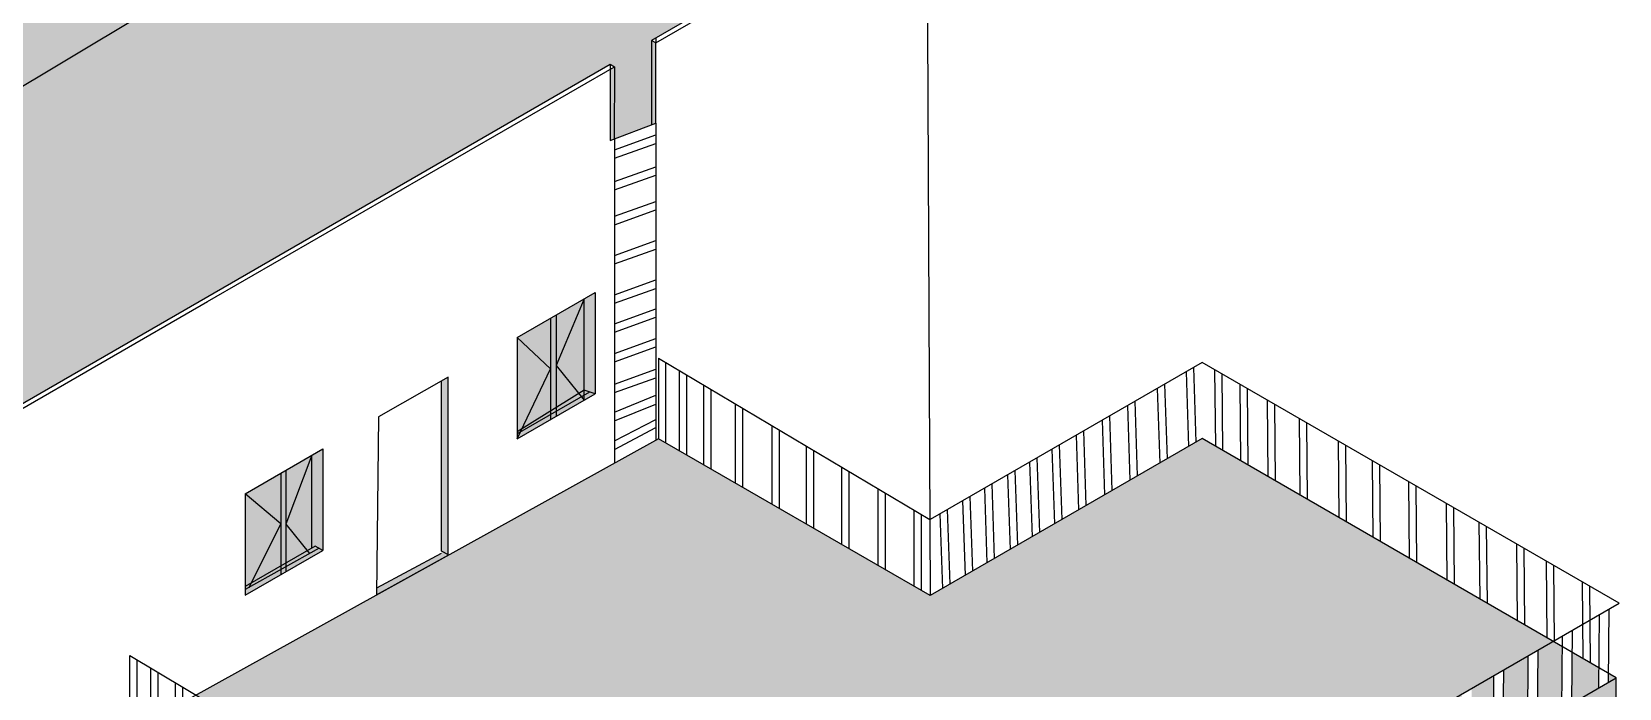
# Model space of a CAD drawing. Header units: millimetres. Extents: x -938220 to 926261, y -44187 to 232552.
# Drawn here: x 865275 to 884040, y 36257 to 44020 of the extents above; entities that cross this region are included whole.
import ezdxf

# ---------------------------------------------------------------- set-up
doc = ezdxf.new("R2010")
doc.units = ezdxf.units.MM
for name, color, linetype in [('DOORS', 30, 'Continuous'), ('R1', 220, 'Continuous'), ('steel ladder', 170, 'Continuous')]:
    doc.layers.add(name, color=color, linetype=linetype)
doc.layers.add('walls', color=7, linetype='Continuous', true_color=0xf8ce8b)
doc.layers.add('WINDOWS', color=7, linetype='Continuous', true_color=0xd4e480)

msp = doc.modelspace()

# ---------------------------------------------------------------- hatches: boundary and pattern name
at = {"layer": 'walls', "ltscale": 5, "transparency": 33554610}
h = msp.add_hatch(color=30, dxfattribs=at)
h.dxf.hatch_style = 1
h.paths.add_polyline_path([(884005.7, 36381.7), (880257.6, 34217.8), (880257.5, 34211.4), (880252, 34214.6), (880252, 25714.6), (884005.7, 27881.7)])
h.paths.add_polyline_path([(882806.2, 29889.2), (882806.2, 28389.2), (881274.1, 27504.6), (881274.1, 29004.6)], flags=16)
h.paths.add_polyline_path([(882222.8, 28111.2), (881752.1, 27846.1), (881751.8, 27900), (882223.2, 28163.6)], flags=0)
h.paths.add_polyline_path([(881269.6, 31652), (881269.6, 33152), (882801.7, 34036.6), (882801.7, 32536.6)], flags=16)
h.paths.add_polyline_path([(875655.8, 31560.9), (871902.2, 29393.8), (871902.2, 20893.8), (875655.8, 23060.9)])
h.paths.add_polyline_path([(873048.4, 26905.5), (873048.4, 28405.5), (874580.5, 29290.1), (874580.5, 27790.1)], flags=16)
h.paths.add_polyline_path([(874584.6, 25142.5), (874584.6, 23642.5), (873052.6, 22757.9), (873052.6, 24257.9)], flags=16)
h.paths.add_polyline_path([(873972.6, 23354.7), (873469.6, 23062.4), (873469.2, 23135.9), (873973, 23425.6)], flags=0)
at = {"layer": 'WINDOWS', "ltscale": 5, "transparency": 33554562}
h = msp.add_hatch(color=256, dxfattribs=at)
h.dxf.hatch_style = 1
h.set_gradient(color1=(255, 255, 255))
h.paths.add_polyline_path([(871652.2, 47264), (871652.2, 48106.3), (859688.3, 41198.9), (860629.6, 40655.4)])
h.paths.add_polyline_path([(871652.2, 48106.3), (871652.2, 47264), (875003.4, 45303.6), (875754.9, 45737.5)])
at = {"layer": 'WINDOWS', "ltscale": 5, "true_color": 0xfeeab9, "transparency": 33554610}
h = msp.add_hatch(color=254, dxfattribs=at)
h.dxf.hatch_style = 1
h.set_gradient(color1=(128, 128, 128), color2=(128, 128, 128), tint=1)
h.paths.add_polyline_path([(872112.7, 43634.7), (872162.7, 43605.8), (872159.9, 42752.6), (872600.9, 42919.8), (872600.9, 43095.2), (872600.9, 43916.5), (872650.9, 43945.4), (875003.4, 45303.6), (871652.2, 47264), (860629.6, 40655.4), (863791.1, 38830.2)])
h.paths.add_polyline_path([(879152, 34945.4), (879848.5, 35347.5), (880286.9, 35094.4), (883261.1, 36811.6), (879108.5, 39209.1), (875894.6, 37353.5), (872683.8, 39207.3), (867218.3, 36176.8), (869589.9, 34765.9), (869543.1, 34737.4), (869543.1, 33893.7), (869649.2, 33830.6), (867775.7, 32690.2), (871859.4, 30332.5), (875283.8, 32309.5), (875283.8, 32712.1), (876050.6, 33154.8), (876050.6, 33143.4, 0.2188045)])
h = msp.add_hatch(color=254, dxfattribs=at)
h.dxf.hatch_style = 1
h.set_gradient(color1=(255, 255, 255), tint=1)
h.paths.add_polyline_path([(872162.7, 43605.8), (872112.7, 43576.9), (872112.7, 42734.7), (872159.9, 42752.6)])
h.paths.add_polyline_path([(872650.9, 43887.7), (872600.9, 43916.5), (872600.9, 43095.2), (872600.9, 42919.8), (872650.9, 42938.8)])
h = msp.add_hatch(color=254, dxfattribs=at)
h.dxf.hatch_style = 1
h.set_gradient(color1=(128, 128, 128), color2=(128, 128, 128), tint=1)
h.paths.add_polyline_path([(871933.6, 40936.8), (871805, 40862.5), (871805, 39782.8), (871933.6, 39736.8)])
h.paths.add_polyline_path([(868716.3, 39086.9), (868587.7, 39012.7), (868587.7, 37916.3), (868626.5, 37938.7), (868716.3, 37886.9)])
h.paths.add_polyline_path([(868587.7, 37916.3), (868530.5, 37883.3), (868587.7, 37812.7)])
h.paths.add_polyline_path([(868530.5, 37883.3), (868276.8, 37736.8), (868276.8, 37633.1), (868587.7, 37812.7)])
h.paths.add_polyline_path([(868716.3, 37886.9), (868626.5, 37938.7), (868587.7, 37916.3), (868587.7, 37812.7)])
h.paths.add_polyline_path([(868218, 37599.2), (868218, 37702.8), (867869.7, 37501.8), (867797, 37356.1)])
h.paths.add_polyline_path([(867869.7, 37501.8), (867797, 37459.8), (867797, 37356.1)], flags=17)
h = msp.add_hatch(color=254, dxfattribs=at)
h.dxf.hatch_style = 1
h.set_gradient(color1=(0, 255, 255), color2=(0, 255, 191), tint=1)
h.paths.add_polyline_path([(868218, 38799.2), (867797, 38556.1), (868218, 38199.2)])
h.paths.add_polyline_path([(868218, 38199.2), (867797, 38556.1), (867797, 37459.8), (867869.7, 37501.8)])
h.paths.add_polyline_path([(868218, 38199.2), (867869.7, 37501.8), (868218, 37702.8)], flags=17)
h.paths.add_polyline_path([(868587.7, 39012.7), (868276.8, 38833.1), (868276.8, 38196.7)], flags=17)
h.paths.add_polyline_path([(868587.7, 39012.7), (868276.8, 38196.7), (868530.5, 37883.3), (868587.7, 37916.3)])
h.paths.add_polyline_path([(868276.8, 38196.7), (868276.8, 37736.8), (868530.5, 37883.3)])
h.paths.add_polyline_path([(871407.5, 40633), (871014.3, 40406), (871407.5, 40033)])
h.paths.add_polyline_path([(871805, 40862.5), (871473.9, 40671.4), (871473.9, 40071.4)], flags=17)
h.paths.add_polyline_path([(871805, 40862.5), (871473.9, 40071.4), (871740.4, 39742.4), (871805, 39782.8)])
h.paths.add_polyline_path([(871407.5, 40033), (871069.7, 39322.6), (871407.5, 39534)], flags=17)
h.paths.add_polyline_path([(871407.5, 40033), (871014.3, 40406), (871014.3, 39287.9), (871069.7, 39322.6)])
h.paths.add_polyline_path([(871473.9, 40071.4), (871473.9, 39575.6), (871740.4, 39742.4)])
h = msp.add_hatch(color=254, dxfattribs=at)
h.dxf.hatch_style = 1
h.set_gradient(color1=(128, 128, 128), color2=(128, 128, 128), tint=1)
h.paths.add_polyline_path([(871473.9, 40671.4), (871407.5, 40633), (871407.5, 39433), (871473.9, 39471.4)])
at = {"layer": 'WINDOWS', "ltscale": 5, "transparency": 33554610}
h = msp.add_hatch(color=256, dxfattribs=at)
h.dxf.hatch_style = 1
h.set_gradient(color1=(128, 128, 128), color2=(128, 128, 128), tint=1)
h.paths.add_polyline_path([(870196.8, 39934.1), (870120.2, 39890.5), (870120.2, 37855.9), (870196.8, 37896.8)])
at = {"layer": 'WINDOWS', "ltscale": 5, "true_color": 0xfeeab9, "transparency": 33554610}
h = msp.add_hatch(color=254, dxfattribs=at)
h.dxf.hatch_style = 1
h.set_gradient(color1=(128, 128, 128), color2=(128, 128, 128), tint=1)
h.paths.add_polyline_path([(871407.5, 39433), (871407.5, 39534), (871069.7, 39322.6), (871014.3, 39206)])
h.paths.add_polyline_path([(871069.7, 39322.6), (871014.3, 39287.9), (871014.3, 39206)], flags=17)
h.paths.add_polyline_path([(871805, 39662.5), (871740.4, 39742.4), (871473.9, 39575.6), (871473.9, 39471.4)])
h.paths.add_polyline_path([(871933.6, 39736.8), (871805, 39782.8), (871805, 39662.5)])
h.paths.add_polyline_path([(871805, 39782.8), (871740.4, 39742.4), (871805, 39662.5)])
h = msp.add_hatch(color=254, dxfattribs=at)
h.dxf.hatch_style = 1
h.set_gradient(color1=(128, 128, 128), color2=(128, 128, 128), tint=1)
h.paths.add_polyline_path([(868276.8, 38833.1), (868218, 38799.2), (868218, 38249.7), (868256.6, 38221.5), (868276.8, 38269.6)])
h.paths.add_polyline_path([(868256.6, 38221.5), (868218, 38249.7), (868218, 38148.7)], flags=17)
h.paths.add_polyline_path([(868276.8, 38269.6), (868256.6, 38221.5), (868218, 38148.7), (868218, 37599.2), (868276.8, 37633.1)])
at = {"layer": 'WINDOWS', "ltscale": 5, "transparency": 33554610}
h = msp.add_hatch(color=256, dxfattribs=at)
h.dxf.hatch_style = 1
h.set_gradient(color1=(128, 128, 128), color2=(128, 128, 128), tint=1)
h.paths.add_polyline_path([(870196.8, 37896.8), (870120.2, 37855.9), (870196.8, 37834.1)])
h.paths.add_polyline_path([(870203.7, 37832.1), (870120.2, 37855.9), (869352.6, 37446.2), (869351.7, 37359.7)])
h = msp.add_hatch(color=6, dxfattribs=at)
h.dxf.hatch_style = 1
h.set_gradient(color1=(128, 128, 128), color2=(128, 128, 128), tint=1)
h.paths.add_polyline_path([(872068.6, 30453.2), (871922.7, 30369), (871922.7, 29405.6), (872058.4, 29483.9)])
h.paths.add_polyline_path([(876468, 33204.2, -0.0124491), (876257.2, 33168.3), (876257.2, 32389.7), (876388.4, 32453.2, 0.0046569), (876468, 32461.2)])
h.paths.add_polyline_path([(876774, 33276, -0.0131498), (876554.6, 33222.2), (876554.6, 32471.5, 0.0129253), (876774, 32505.7)])
h.paths.add_polyline_path([(877062.3, 33365.9, -0.0123471), (876860.6, 33300.7), (876860.6, 32522.5, 0.0120531), (877062.3, 32568.7)])
h.paths.add_polyline_path([(877333.4, 33471.4, -0.0115735), (877149, 33397.3), (877149, 32591.8, 0.0112166), (877333.4, 32647.3)])
h.paths.add_polyline_path([(877594.3, 33593.8, -0.0112674), (877420, 33509.7), (877420, 32676.6, 0.0108346), (877594.3, 32741.8)])
h.paths.add_polyline_path([(877914.3, 33774.9, -0.0157156), (877680.9, 33639.3), (877680.9, 32777.5, 0.0149588), (877914.3, 32884.9)])
h.paths.add_polyline_path([(878178.8, 33954, -0.0126171), (878000.9, 33830.4), (878000.9, 32929.2, 0.0118593), (878178.8, 33028.3)])
h.paths.add_polyline_path([(878398.2, 34125.8, -0.0099149), (878265.5, 34019.1), (878265.5, 33080.6, 0.0091975), (878398.2, 33166.3)])
h.paths.add_polyline_path([(878685.1, 34389.1, -0.0160268), (878484.8, 34200.3), (878484.8, 33226.1, 0.0146007), (878685.1, 33376.9)])
h.paths.add_polyline_path([(878971.9, 34707.7, -0.0177167), (878771.7, 34478.7), (878771.7, 33448.1, 0.0156802), (878971.9, 33628.1)])
h.paths.add_polyline_path([(879232.8, 34992), (879152, 34945.4, -0.0092078), (879058.5, 34817.8), (879058.5, 33713.4, 0.0148981), (879232.8, 33900.7)])
h.paths.add_polyline_path([(879500.2, 35146.5), (879319.4, 35042), (879319.4, 34002.8, 0.0173232), (879500.2, 34239)])
h.paths.add_polyline_path([(879743.9, 35287.1), (879586.8, 35196.5), (879586.8, 34299.8), (879743.9, 34390.5)])
h.paths.add_polyline_path([(880010.3, 35254.1), (879880, 35329.3), (879848.5, 35347.5), (879830.5, 35337.1), (879830.5, 34440.5), (879845.6, 34449.2), (879991.6, 34364.9)])
h.paths.add_polyline_path([(880200.5, 35144.3), (880096.6, 35204.3), (880077.9, 34315.1), (880181.8, 34255.1)])
h.paths.add_polyline_path([(880416.4, 35169.2), (880286.9, 35094.4), (880276.2, 35100.6), (880257.6, 34217.8), (880408.3, 34304.8)])
h.paths.add_polyline_path([(880713.2, 35340.6), (880533.8, 35237), (880525.8, 34372.6), (880705.1, 34476.2)])
h.paths.add_polyline_path([(881038.7, 35528.5), (880830.7, 35408.4), (880822.6, 34544), (881030.6, 34664.1)])
h.paths.add_polyline_path([(882171, 35322.5), (882179, 36186.9), (881889.6, 36019.8), (881881.5, 35155.3)])
h.paths.add_polyline_path([(882545.7, 35538.8), (882553.8, 36403.2), (882296.5, 36254.7), (882288.4, 35390.3)])
h.paths.add_polyline_path([(882953.5, 35774.2), (882961.5, 36638.7), (882671.2, 36471), (882663.2, 35606.6)])
h.paths.add_polyline_path([(883357, 36007.2), (883364, 36752.2), (883261.1, 36811.6), (883079, 36706.5), (883070.9, 35842)])
h.paths.add_polyline_path([(883793.4, 36259.2), (883795.7, 36503), (883480.2, 36685.1), (883474.5, 36075)])
h.paths.add_polyline_path([(883911.9, 36435.9), (883910.8, 36327), (884005.7, 36381.7)])

# ---------------------------------------------------------------- linework, layer by layer
at = {"layer": 'DOORS', "ltscale": 5}
for p, q in [((870120.2, 37879.3), (870120.2, 39890.5)), ((869352.6, 37446.2), (870120.2, 37855.9))]:
    msp.add_line(p, q, dxfattribs=at)
msp.add_lwpolyline([(870203.7, 37832.1), (870196.8, 37834.1), (870196.8, 39934.1), (869373.5, 39466.3), (869351.7, 37359.7), (870199.3, 37829.7)], dxfattribs=at)
at = {"layer": 'R1', "ltscale": 5}
for p, q in [((872683.8, 40159), (875890.6, 38251.2)), ((872770.4, 39157.3), (872770.4, 40107.5)), ((872932.4, 39063.7), (872932.4, 40011.1)), ((878919.4, 39999.9), (878949.9, 39117.5)), ((879006, 40049.9), (879036.5, 39167.5)), ((879257.7, 40022.9), (879265.9, 39118.2)), ((879344.3, 39972.9), (879352.5, 39068.2)), ((873019, 39013.7), (873019, 39959.6)), ((873221.5, 38896.8), (873221.5, 39839.1)), ((873308.1, 38846.8), (873308.1, 39787.5)), ((878578, 39802.8), (878608.4, 38920.3)), ((878664.6, 39852.8), (878695, 38970.3)), ((879556.9, 39850.2), (879565.1, 38945.5)), ((879643.5, 39800.2), (879651.7, 38895.5)), ((873595.7, 38680.8), (873595.7, 39616.4)), ((878226.4, 39599.8), (878256.8, 38717.4)), ((878313, 39649.8), (878343.4, 38767.4)), ((879877.8, 39665), (879886, 38760.2)), ((879964.4, 39615), (879972.6, 38710.2)), ((873682.3, 38630.8), (873682.3, 39564.9)), ((877927.2, 39427), (877957.6, 38544.6)), ((878013.8, 39477), (878044.2, 38594.6)), ((880255.2, 39447), (880263.4, 38542.3)), ((874025.7, 38432.5), (874025.7, 39360.6)), ((874112.3, 38382.5), (874112.3, 39309.1)), ((877619.5, 39249.4), (877649.9, 38367)), ((877706.1, 39299.4), (877736.5, 38417)), ((880341.8, 39397), (880350.1, 38492.3)), ((874435.1, 38196.1), (874435.1, 39117.1)), ((874521.7, 38146.1), (874521.7, 39065.5)), ((877333.9, 39084.5), (877364.3, 38202.1)), ((877420.5, 39134.5), (877450.9, 38252.1)), ((880717, 39180.4), (880725.3, 38275.7)), ((880803.6, 39130.4), (880811.9, 38225.7)), ((874852.3, 37955.3), (874852.3, 38868.9)), ((877068.8, 38931.4), (877099.2, 38049)), ((877155.4, 38981.4), (877185.8, 38099)), ((881120.9, 38947.2), (881129.1, 38042.5)), ((881207.5, 38897.2), (881215.7, 37992.5)), ((874938.9, 37905.3), (874938.9, 38817.4)), ((876622, 38673.5), (876652.4, 37791)), ((876809.1, 38781.5), (876839.6, 37899.1)), ((876895.7, 38831.5), (876926.2, 37949.1)), ((881550.8, 38699.1), (881559, 37794.3)), ((875278.6, 37709.1), (875278.6, 38615.3)), ((875365.2, 37659.1), (875365.2, 38563.8)), ((876277.9, 38474.9), (876308.3, 37592.4)), ((876364.5, 38524.9), (876395, 37642.4)), ((876535.4, 38623.5), (876565.8, 37741)), ((881637.4, 38649.1), (881645.6, 37744.3)), ((875705, 37463), (875705, 38361.6)), ((875791.6, 37413), (875791.6, 38310.1)), ((876008.5, 38319.3), (876038.9, 37436.8)), ((876095.1, 38369.3), (876125.5, 37486.8)), ((881994.3, 38443), (882002.5, 37538.2)), ((882080.9, 38393), (882089.1, 37488.2)), ((882382.4, 38218.9), (882390.6, 37314.2)), ((882469, 38168.9), (882477.2, 37264.2)), ((882825.9, 37962.9), (882834.1, 37058.1)), ((882912.5, 37912.9), (882920.7, 37008.1)), ((883177, 37760.1), (883185.2, 36855.4)), ((883263.6, 37710.1), (883271.8, 36805.4)), ((883602.1, 37514.7), (883610.3, 36610)), ((883688.7, 37464.7), (883696.9, 36560)), ((883918.9, 37191.4), (883910.8, 36327)), ((883801.4, 37123.6), (883793.4, 36259.2)), ((883365.1, 36871.7), (883357, 36007.2)), ((883482.5, 36939.5), (883474.5, 36075)), ((866435.3, 35742.6), (866435.3, 36642.6)), ((866435.3, 36642.6), (869589.9, 34765.9)), ((882961.5, 36638.7), (882953.5, 35774.2)), ((883079, 36706.5), (883070.9, 35842)), ((866521.9, 35692.6), (866521.9, 36592.6)), ((866683.9, 35594.7), (866683.9, 36494.7)), ((866770.5, 35544.7), (866770.5, 36444.7)), ((882671.2, 36471), (882663.2, 35606.6)), ((866973, 35422.7), (866973, 36322.7)), ((867059.6, 35372.7), (867059.6, 36272.7)), ((882553.8, 36403.2), (882545.7, 35538.8))]:
    msp.add_line(p, q, dxfattribs=at)
msp.add_lwpolyline([(884040.5, 37261.6), (879108.5, 40109.1), (875894.6, 38253.5)], dxfattribs=at)
at = {"layer": 'R1', "color": 6, "ltscale": 5}
msp.add_lwpolyline([(875600.9, 32492.6), (875283.8, 32712.1), (876027.1, 33141.2, 0.2202426), (879152, 34945.4), (879848.5, 35347.5), (880286.9, 35094.4), (884040.5, 37261.6)], format="xyb", dxfattribs=at)
at = {"layer": 'steel ladder', "ltscale": 5}
for p, q in [((872162.7, 42624.4), (872650.9, 42799.8)), ((872650.9, 42938.8), (872650.9, 39189.1)), ((872162.7, 42753.6), (872162.7, 38918.3)), ((872162.7, 42524.4), (872650.9, 42699.8)), ((872162.7, 42248.8), (872650.9, 42424.2)), ((872162.7, 42148.8), (872650.9, 42324.2)), ((872162.7, 41837.6), (872650.9, 42013)), ((872162.7, 41737.6), (872650.9, 41913)), ((872162.7, 41375.5), (872650.9, 41550.8)), ((872162.7, 41275.5), (872650.9, 41450.8)), ((872162.7, 40910.1), (872650.9, 41085.5)), ((872162.7, 40810.1), (872650.9, 40985.5)), ((872162.7, 40567.9), (872650.9, 40743.3)), ((872162.7, 40467.9), (872650.9, 40643.3)), ((872162.7, 40216.8), (872650.9, 40392.2)), ((872162.7, 40116.8), (872650.9, 40292.2)), ((872162.7, 39853.6), (872650.9, 40028.9)), ((872162.7, 39753.6), (872650.9, 39928.9)), ((872162.7, 39520.3), (872650.9, 39724.4)), ((872162.7, 39420.3), (872650.9, 39617.3)), ((872162.7, 39181.7), (872650.9, 39433.2)), ((872162.7, 39081.7), (872650.9, 39339))]:
    msp.add_line(p, q, dxfattribs=at)
at = {"layer": 'walls', "ltscale": 5}
for p, q in [((870200.2, 37833.1), (870120.2, 37879.3)), ((880252, 34214.6), (884005.7, 36381.7))]:
    msp.add_line(p, q, dxfattribs=at)
for points in [[(872650.9, 43887.7), (875854.9, 45737.5), (871652.2, 48164), (859588.3, 41198.9), (863791.1, 38772.5), (867351.9, 40828.3), (872162.7, 43605.8)], [(863791.1, 38830.2), (859688.3, 41198.9), (871652.2, 48106.3), (871652.2, 47264), (860629.6, 40655.4)], [(875854.9, 45737.5), (875894.6, 37353.5), (872683.8, 39207.3)], [(872683.8, 40159), (872683.8, 39207.3), (866435.3, 35742.6), (866435.3, 36642.6)]]:
    msp.add_lwpolyline(points, dxfattribs=at)
at = {"layer": 'walls', "color": 254, "ltscale": 5, "true_color": 0xfeeab9}
for points in [[(872650.9, 43945.4), (872650.9, 43887.7), (872600.9, 43916.5), (872600.9, 43095.2), (872600.9, 42919.8)], [(872112.7, 43634.7), (872112.7, 42734.7), (872650.9, 42938.8), (872650.9, 43887.7)], [(863791.1, 38830.2), (872112.7, 43634.7), (872162.7, 43605.8), (872159.9, 42752.6)], [(871014.3, 39206), (871407.5, 40033), (871014.3, 40406), (871014.3, 39206), (871933.6, 39736.8), (871805, 39782.8), (871014.3, 39287.9)], [(879513.3, 34257.4), (879845.6, 34449.2), (880252, 34214.6), (880252, 25714.6), (884005.7, 27881.7), (884005.7, 36381.7), (879108.5, 39209.1), (875894.6, 37353.5)], [(868587.7, 37916.3), (868587.7, 39012.7), (868276.8, 38196.7), (868558, 37849.3)], [(867843.6, 37449.4), (868218, 38199.2), (867797, 38556.1), (867797, 37356.1), (868716.3, 37886.9), (868626.5, 37938.7), (867797, 37459.8)]]:
    msp.add_lwpolyline(points, dxfattribs=at)
msp.add_lwpolyline([(871805, 40862.5), (871473.9, 40071.4), (871805, 39662.5)], close=True, dxfattribs=at)
at = {"layer": 'WINDOWS', "ltscale": 5}
for p, q in [((871407.5, 40633), (871407.5, 39433)), ((871473.9, 40671.4), (871473.9, 39471.4)), ((871869.3, 39759.8), (871014.3, 39266.2)), ((868218, 38799.2), (868218, 37599.2)), ((868276.8, 38833.1), (868276.8, 37633.1)), ((868671.4, 37912.8), (867797, 37423.3))]:
    msp.add_line(p, q, dxfattribs=at)
for points in [[(875754.9, 45737.5), (875754.9, 45737.5), (872600.9, 43916.5)], [(871014.3, 40406), (871933.6, 40936.8), (871933.6, 39736.8)], [(867797, 38556.1), (868716.3, 39086.9), (868716.3, 37886.9)]]:
    msp.add_lwpolyline(points, dxfattribs=at)

doc.saveas('drawing.dxf')
